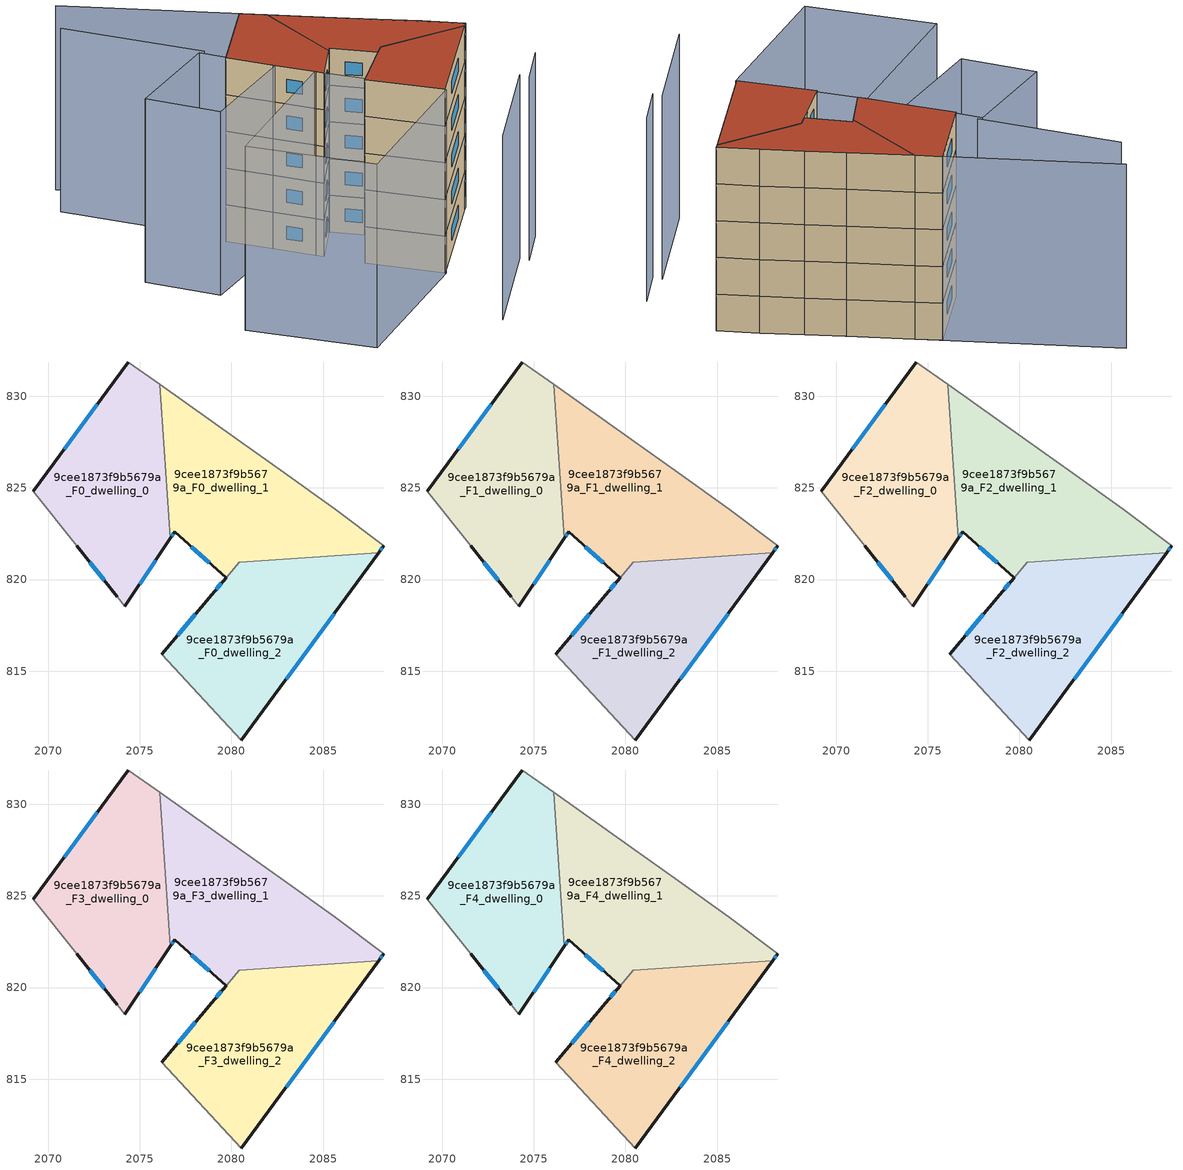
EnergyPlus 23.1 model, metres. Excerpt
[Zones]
9cee1873f9b5679a_F0_dwelling_0
 floor ground (EU_floor_Construction): 2076.08,830.64 2076.67,822.25 2074.19,818.55 2073.79,819.06 2071.56,821.85 2069.19,824.81 2074.36,831.86 z0
 wall outside (EU_wall_Construction): 2074.19,818.55 2076.67,822.25 / 2071.56,821.85 2073.79,819.06 / 2074.36,831.86 2069.19,824.81 z0:3
 wall adiabatic (EU_wall_Construction): 2073.79,819.06 2074.19,818.55 / 2069.19,824.81 2071.56,821.85 / 2076.08,830.64 2074.36,831.86 z0:3
 wall to 9cee1873f9b5679a_F0_dwelling_1 (EU_wall_Construction): 2076.67,822.25 2076.08,830.64 z0:3
 window (EU_Window_Construction): 2075,819.76 2075.87,821.05 / 2072.29,820.94 2073.06,819.97 / 2072.68,829.57 2070.88,827.1 z0.98:2.02
9cee1873f9b5679a_F0_dwelling_1
 floor ground (EU_floor_Construction): 2082.88,825.82 2085.67,823.84 2088.3,821.85 2088.03,821.47 2080.42,820.93 2079.7,820.09 2076.9,822.6 2076.67,822.25 2076.08,830.64 2080.34,827.62 z0
 wall outside (EU_wall_Construction): 2076.67,822.25 2076.91,822.6 2079.7,820.09 / 2088.03,821.47 2088.31,821.85 z0:3
 wall adiabatic (EU_wall_Construction): 2088.31,821.85 2085.67,823.84 2082.89,825.82 2080.34,827.62 2076.08,830.64 z0:3
 wall to 9cee1873f9b5679a_F0_dwelling_2 (EU_wall_Construction): 2080.43,820.93 2088.03,821.47 / 2079.7,820.09 2080.42,820.93 z0:3
 window (EU_Window_Construction): 2076.75,822.37 2076.83,822.49 / 2088.12,821.6 2088.21,821.73 / 2077.82,821.79 2078.79,820.91 z0.98:2.02
9cee1873f9b5679a_F0_dwelling_2
 floor ground (EU_floor_Construction): 2088.03,821.47 2080.54,811.25 2076.2,815.92 2078.92,819.16 2080.42,820.93 z0
 wall outside (EU_wall_Construction): 2080.55,811.25 2088.03,821.47 / 2079.71,820.09 2078.92,819.16 2076.2,815.92 z0:3
 wall adiabatic (EU_wall_Construction): 2076.2,815.92 2080.55,811.25 z0:3
 window (EU_Window_Construction): 2078.03,818.11 2077.09,816.98 / 2082.98,814.58 2085.59,818.15 / 2079.45,819.79 2079.17,819.46 z0.98:2.02
9cee1873f9b5679a_F1_dwelling_0
 floor to 9cee1873f9b5679a_F0_dwelling_0 (EU_floor_Construction): 2076.08,830.64 2076.67,822.25 2074.19,818.55 2073.78,819.06 2071.56,821.85 2069.19,824.81 2074.36,831.86 z3
 wall outside (EU_wall_Construction): 2074.19,818.55 2076.67,822.25 / 2071.56,821.85 2073.79,819.06 / 2074.36,831.86 2069.19,824.81 z3:6
 wall adiabatic (EU_wall_Construction): 2073.79,819.06 2074.19,818.55 / 2069.19,824.81 2071.56,821.85 / 2076.08,830.64 2074.36,831.86 z3:6
 wall to 9cee1873f9b5679a_F1_dwelling_1 (EU_wall_Construction): 2076.67,822.25 2076.08,830.64 z3:6
 window (EU_Window_Construction): 2075,819.76 2075.87,821.05 / 2072.29,820.94 2073.06,819.97 / 2072.68,829.57 2070.88,827.1 z3.98:5.02
9cee1873f9b5679a_F1_dwelling_1
 floor to 9cee1873f9b5679a_F0_dwelling_1 (EU_floor_Construction): 2082.88,825.82 2085.67,823.84 2088.3,821.85 2088.03,821.47 2080.42,820.93 2079.7,820.09 2076.9,822.6 2076.67,822.25 2076.08,830.64 2080.34,827.62 z3
 wall outside (EU_wall_Construction): 2076.67,822.25 2076.91,822.6 2079.7,820.09 / 2088.03,821.47 2088.31,821.85 z3:6
 wall adiabatic (EU_wall_Construction): 2088.31,821.85 2085.67,823.84 2082.89,825.82 2080.34,827.62 2076.08,830.64 z3:6
 wall to 9cee1873f9b5679a_F1_dwelling_2 (EU_wall_Construction): 2080.43,820.93 2088.03,821.47 / 2079.7,820.09 2080.42,820.93 z3:6
 window (EU_Window_Construction): 2076.75,822.37 2076.83,822.49 / 2088.12,821.6 2088.21,821.73 / 2077.82,821.79 2078.79,820.91 z3.98:5.02
9cee1873f9b5679a_F1_dwelling_2
 floor to 9cee1873f9b5679a_F0_dwelling_2 (EU_floor_Construction): 2088.03,821.47 2080.54,811.25 2076.2,815.92 2078.92,819.16 2080.42,820.93 z3
 wall outside (EU_wall_Construction): 2080.55,811.25 2088.03,821.47 / 2079.71,820.09 2078.92,819.16 2076.2,815.92 z3:6
 wall adiabatic (EU_wall_Construction): 2076.2,815.92 2080.55,811.25 z3:6
 window (EU_Window_Construction): 2078.03,818.11 2077.09,816.98 / 2082.98,814.58 2085.59,818.15 / 2079.45,819.79 2079.17,819.46 z3.98:5.02
9cee1873f9b5679a_F2_dwelling_0
 floor to 9cee1873f9b5679a_F1_dwelling_0 (EU_floor_Construction): 2076.08,830.64 2076.67,822.25 2074.19,818.55 2073.78,819.06 2071.56,821.85 2069.19,824.81 2074.36,831.86 z6
 wall outside (EU_wall_Construction): 2074.19,818.55 2076.67,822.25 / 2071.56,821.85 2073.79,819.06 / 2074.36,831.86 2069.19,824.81 z6:9
 wall adiabatic (EU_wall_Construction): 2073.79,819.06 2074.19,818.55 / 2069.19,824.81 2071.56,821.85 / 2076.08,830.64 2074.36,831.86 z6:9
 wall to 9cee1873f9b5679a_F2_dwelling_1 (EU_wall_Construction): 2076.67,822.25 2076.08,830.64 z6:9
 window (EU_Window_Construction): 2075,819.76 2075.87,821.05 / 2072.29,820.94 2073.06,819.97 / 2072.68,829.57 2070.88,827.1 z6.98:8.02
9cee1873f9b5679a_F2_dwelling_1
 floor to 9cee1873f9b5679a_F1_dwelling_1 (EU_floor_Construction): 2082.88,825.82 2085.67,823.84 2088.3,821.85 2088.03,821.47 2080.42,820.93 2079.7,820.09 2076.9,822.6 2076.67,822.25 2076.08,830.64 2080.34,827.62 z6
 wall outside (EU_wall_Construction): 2076.67,822.25 2076.91,822.6 2079.7,820.09 / 2088.03,821.47 2088.31,821.85 z6:9
 wall adiabatic (EU_wall_Construction): 2088.31,821.85 2085.67,823.84 2082.89,825.82 2080.34,827.62 2076.08,830.64 z6:9
 wall to 9cee1873f9b5679a_F2_dwelling_2 (EU_wall_Construction): 2080.43,820.93 2088.03,821.47 / 2079.7,820.09 2080.42,820.93 z6:9
 window (EU_Window_Construction): 2076.75,822.37 2076.83,822.49 / 2088.12,821.6 2088.21,821.73 / 2077.82,821.79 2078.79,820.91 z6.98:8.02
9cee1873f9b5679a_F2_dwelling_2
 floor to 9cee1873f9b5679a_F1_dwelling_2 (EU_floor_Construction): 2088.03,821.47 2080.54,811.25 2076.2,815.92 2078.92,819.16 2080.42,820.93 z6
 wall outside (EU_wall_Construction): 2080.55,811.25 2088.03,821.47 / 2079.71,820.09 2078.92,819.16 2076.2,815.92 z6:9
 wall adiabatic (EU_wall_Construction): 2076.2,815.92 2080.55,811.25 z6:9
 window (EU_Window_Construction): 2078.03,818.11 2077.09,816.98 / 2082.98,814.58 2085.59,818.15 / 2079.45,819.79 2079.17,819.46 z6.98:8.02
9cee1873f9b5679a_F3_dwelling_0
 floor to 9cee1873f9b5679a_F2_dwelling_0 (EU_floor_Construction): 2076.08,830.64 2076.67,822.25 2074.19,818.55 2073.78,819.06 2071.56,821.85 2069.19,824.81 2074.36,831.86 z9
 wall outside (EU_wall_Construction): 2074.19,818.55 2076.67,822.25 / 2071.56,821.85 2073.79,819.06 / 2074.36,831.86 2069.19,824.81 z9:12
 wall adiabatic (EU_wall_Construction): 2073.79,819.06 2074.19,818.55 / 2069.19,824.81 2071.56,821.85 / 2076.08,830.64 2074.36,831.86 z9:12
 wall to 9cee1873f9b5679a_F3_dwelling_1 (EU_wall_Construction): 2076.67,822.25 2076.08,830.64 z9:12
 window (EU_Window_Construction): 2075,819.76 2075.87,821.05 / 2072.29,820.94 2073.06,819.97 / 2072.68,829.57 2070.88,827.1 z9.98:11.02
9cee1873f9b5679a_F3_dwelling_1
 floor to 9cee1873f9b5679a_F2_dwelling_1 (EU_floor_Construction): 2082.88,825.82 2085.67,823.84 2088.3,821.85 2088.03,821.47 2080.42,820.93 2079.7,820.09 2076.9,822.6 2076.67,822.25 2076.08,830.64 2080.34,827.62 z9
 wall outside (EU_wall_Construction): 2076.67,822.25 2076.91,822.6 2079.7,820.09 / 2088.03,821.47 2088.31,821.85 z9:12
 wall adiabatic (EU_wall_Construction): 2088.31,821.85 2085.67,823.84 2082.89,825.82 2080.34,827.62 2076.08,830.64 z9:12
 wall to 9cee1873f9b5679a_F3_dwelling_2 (EU_wall_Construction): 2080.43,820.93 2088.03,821.47 / 2079.7,820.09 2080.42,820.93 z9:12
 window (EU_Window_Construction): 2076.75,822.37 2076.83,822.49 / 2088.12,821.6 2088.21,821.73 / 2077.82,821.79 2078.79,820.91 z9.98:11.02
9cee1873f9b5679a_F3_dwelling_2
 floor to 9cee1873f9b5679a_F2_dwelling_2 (EU_floor_Construction): 2088.03,821.47 2080.54,811.25 2076.2,815.92 2078.92,819.16 2080.42,820.93 z9
 wall outside (EU_wall_Construction): 2080.55,811.25 2088.03,821.47 / 2079.71,820.09 2078.92,819.16 2076.2,815.92 z9:12
 wall adiabatic (EU_wall_Construction): 2076.2,815.92 2080.55,811.25 z9:12
 window (EU_Window_Construction): 2078.03,818.11 2077.09,816.98 / 2082.98,814.58 2085.59,818.15 / 2079.45,819.79 2079.17,819.46 z9.98:11.02
9cee1873f9b5679a_F4_dwelling_0
 floor to 9cee1873f9b5679a_F3_dwelling_0 (EU_floor_Construction): 2076.08,830.64 2076.67,822.25 2074.19,818.55 2073.78,819.06 2071.56,821.85 2069.19,824.81 2074.36,831.86 z12
 wall outside (EU_wall_Construction): 2074.19,818.55 2076.67,822.25 / 2071.56,821.85 2073.79,819.06 / 2074.36,831.86 2069.19,824.81 z12:15
 wall adiabatic (EU_wall_Construction): 2073.79,819.06 2074.19,818.55 / 2069.19,824.81 2071.56,821.85 / 2076.08,830.64 2074.36,831.86 z12:15
 wall to 9cee1873f9b5679a_F4_dwelling_1 (EU_wall_Construction): 2076.67,822.25 2076.08,830.64 z12:15
 window (EU_Window_Construction): 2075,819.76 2075.87,821.05 / 2072.29,820.94 2073.06,819.97 / 2072.68,829.57 2070.88,827.1 z12.98:14.02
 roof outside (EU_roof_Construction): 2074.19,818.55 2076.67,822.25 2076.08,830.64 2074.36,831.86 2069.19,824.81 2071.56,821.85 2073.79,819.06 z15
9cee1873f9b5679a_F4_dwelling_1
 floor to 9cee1873f9b5679a_F3_dwelling_1 (EU_floor_Construction): 2082.88,825.82 2085.67,823.84 2088.3,821.85 2088.03,821.47 2080.42,820.93 2079.7,820.09 2076.9,822.6 2076.67,822.25 2076.08,830.64 2080.34,827.62 z12
 wall outside (EU_wall_Construction): 2076.67,822.25 2076.91,822.6 2079.7,820.09 / 2088.03,821.47 2088.31,821.85 z12:15
 wall adiabatic (EU_wall_Construction): 2088.31,821.85 2085.67,823.84 2082.89,825.82 2080.34,827.62 2076.08,830.64 z12:15
 wall to 9cee1873f9b5679a_F4_dwelling_2 (EU_wall_Construction): 2080.43,820.93 2088.03,821.47 / 2079.7,820.09 2080.42,820.93 z12:15
 window (EU_Window_Construction): 2076.75,822.37 2076.83,822.49 / 2088.12,821.6 2088.21,821.73 / 2077.82,821.79 2078.79,820.91 z12.98:14.02
 roof outside (EU_roof_Construction): 2088.03,821.47 2088.3,821.85 2085.67,823.84 2082.88,825.82 2080.34,827.62 2076.08,830.64 2076.67,822.25 2076.9,822.6 2079.7,820.09 2080.42,820.93 z15
9cee1873f9b5679a_F4_dwelling_2
 floor to 9cee1873f9b5679a_F3_dwelling_2 (EU_floor_Construction): 2088.03,821.47 2080.54,811.25 2076.2,815.92 2078.92,819.16 2080.42,820.93 z12
 wall outside (EU_wall_Construction): 2080.55,811.25 2088.03,821.47 / 2079.71,820.09 2078.92,819.16 2076.2,815.92 z12:15
 wall adiabatic (EU_wall_Construction): 2076.2,815.92 2080.55,811.25 z12:15
 window (EU_Window_Construction): 2078.03,818.11 2077.09,816.98 / 2082.98,814.58 2085.59,818.15 / 2079.45,819.79 2079.17,819.46 z12.98:14.02
 roof outside (EU_roof_Construction): 2080.54,811.25 2088.03,821.47 2080.42,820.93 2078.92,819.16 2076.2,815.92 z15
shading: 2079.78,801.16 2086.89,811.03 / 2087.28,810.33 2090.04,814.22 / 2061.27,836.08 2068.42,826.73 / 2088.27,821.79 2063.07,840.05 / 2073.7,819.16 2080.6,811.19 / 2080.6,811.19 2068.78,800.97 / 2068.78,800.97 2061.89,808.94 / 2061.89,808.94 2073.7,819.16 / 2063.64,815.78 2059.94,820.83 / 2059.94,820.83 2068,826.73 / 2068,826.73 2071.69,821.68 / 2071.69,821.68 2063.64,815.78 z0:15
[Building]
EU S2 Campaign: North Axis=0; Terrain=City; Solar Distribution=FullExterior
[Site:Location]
Bologna: Latitude=44.5; Longitude=11.25; Time Zone=1; Elevation=37
[SizingPeriod:WeatherFileDays]
AnnualSizingPeriod: Begin Month=1; Begin Day of Month=1; End Month=12; End Day of Month=31; Day of Week for Start Day=Monday; Use Weather File Daylight Saving Period=No; Use Weather File Rain and Snow Indicators=No
[MATERIAL]
EU_InternalMass_Material: Roughness=MediumRough; Thickness=0.1; Conductivity=1; Density=1800; Specific Heat=900; Thermal Absorptance=0.9; Solar Absorptance=0.7; Visible Absorptance=0.7
[MATERIAL:NOMASS] Roughness=MediumRough; Thermal Absorptance=0.9; Solar Absorptance=0.7; Visible Absorptance=0.7
Name | Thermal Resistance
EU_wall_NoMass | 0.905828
EU_roof_NoMass | 0.37593
EU_floor_NoMass | 0.67114
[WINDOWMATERIAL:SIMPLEGLAZINGSYSTEM]
EU_Window_SimpleGlazing: UFactor=4.52486; Solar Heat Gain Coefficient=0.85; Visible Transmittance=0.85
[CONSTRUCTION]
EU_wall_Construction: EU_wall_NoMass
EU_roof_Construction: EU_roof_NoMass
EU_floor_Construction: EU_floor_NoMass
EU_Window_Construction: EU_Window_SimpleGlazing
EU_InternalMass_Construction: EU_InternalMass_Material
[ZONE] Type=1; Multiplier=1; Ceiling Height=autocalculate; Floor Area=autocalculate; Part of Total Floor Area=Yes
Name | Volume
9cee1873f9b5679a_F0_dwelling_0; 9cee1873f9b5679a_F1_dwelling_0; 9cee1873f9b5679a_F2_dwelling_0; 9cee1873f9b5679a_F3_dwelling_0; 9cee1873f9b5679a_F4_dwelling_0 | 170.385
9cee1873f9b5679a_F0_dwelling_1; 9cee1873f9b5679a_F1_dwelling_1; 9cee1873f9b5679a_F2_dwelling_1; 9cee1873f9b5679a_F3_dwelling_1; 9cee1873f9b5679a_F4_dwelling_1 | 176.49
9cee1873f9b5679a_F0_dwelling_2; 9cee1873f9b5679a_F1_dwelling_2; 9cee1873f9b5679a_F2_dwelling_2; 9cee1873f9b5679a_F3_dwelling_2; 9cee1873f9b5679a_F4_dwelling_2 | 172.828
[INTERNALMASS] Construction=EU_InternalMass_Construction
Name | Zone or ZoneList | Surface Area
9cee1873f9b5679a_F0_dwelling_0_EU_InternalMass | 9cee1873f9b5679a_F0_dwelling_0 | 56.7949
9cee1873f9b5679a_F0_dwelling_1_EU_InternalMass | 9cee1873f9b5679a_F0_dwelling_1 | 58.8305
9cee1873f9b5679a_F0_dwelling_2_EU_InternalMass | 9cee1873f9b5679a_F0_dwelling_2 | 57.6134
9cee1873f9b5679a_F1_dwelling_0_EU_InternalMass | 9cee1873f9b5679a_F1_dwelling_0 | 56.7949
9cee1873f9b5679a_F1_dwelling_1_EU_InternalMass | 9cee1873f9b5679a_F1_dwelling_1 | 58.8305
9cee1873f9b5679a_F1_dwelling_2_EU_InternalMass | 9cee1873f9b5679a_F1_dwelling_2 | 57.6134
9cee1873f9b5679a_F2_dwelling_0_EU_InternalMass | 9cee1873f9b5679a_F2_dwelling_0 | 56.7949
9cee1873f9b5679a_F2_dwelling_1_EU_InternalMass | 9cee1873f9b5679a_F2_dwelling_1 | 58.8305
9cee1873f9b5679a_F2_dwelling_2_EU_InternalMass | 9cee1873f9b5679a_F2_dwelling_2 | 57.6134
9cee1873f9b5679a_F3_dwelling_0_EU_InternalMass | 9cee1873f9b5679a_F3_dwelling_0 | 56.7949
9cee1873f9b5679a_F3_dwelling_1_EU_InternalMass | 9cee1873f9b5679a_F3_dwelling_1 | 58.8305
9cee1873f9b5679a_F3_dwelling_2_EU_InternalMass | 9cee1873f9b5679a_F3_dwelling_2 | 57.6134
9cee1873f9b5679a_F4_dwelling_0_EU_InternalMass | 9cee1873f9b5679a_F4_dwelling_0 | 56.7949
9cee1873f9b5679a_F4_dwelling_1_EU_InternalMass | 9cee1873f9b5679a_F4_dwelling_1 | 58.8305
9cee1873f9b5679a_F4_dwelling_2_EU_InternalMass | 9cee1873f9b5679a_F4_dwelling_2 | 57.6134
[OTHEREQUIPMENT] Fuel Type=Electricity; Design Level Calculation Method=Watts/Area; Power per Zone Floor Area=1; Fraction Latent=0; Fraction Radiant=0; Fraction Lost=0; Carbon Dioxide Generation Rate=0; EndUse Subcategory=EU_Step8_InternalGains
Name | Zone or ZoneList or Space or SpaceList | Schedule
EU_Step8_InternalGain_9cee1873f9b5679a_F0_dwelling_0_f000 | 9cee1873f9b5679a_F0_dwelling_0 | EU_Step8_GainSchedule_9cee1873f9b5679a_F0_dwelling_0_f000
EU_Step8_InternalGain_9cee1873f9b5679a_F0_dwelling_1_f000 | 9cee1873f9b5679a_F0_dwelling_1 | EU_Step8_GainSchedule_9cee1873f9b5679a_F0_dwelling_1_f000
EU_Step8_InternalGain_9cee1873f9b5679a_F0_dwelling_2_f000 | 9cee1873f9b5679a_F0_dwelling_2 | EU_Step8_GainSchedule_9cee1873f9b5679a_F0_dwelling_2_f000
EU_Step8_InternalGain_9cee1873f9b5679a_F1_dwelling_0_f000 | 9cee1873f9b5679a_F1_dwelling_0 | EU_Step8_GainSchedule_9cee1873f9b5679a_F1_dwelling_0_f000
EU_Step8_InternalGain_9cee1873f9b5679a_F1_dwelling_1_f000 | 9cee1873f9b5679a_F1_dwelling_1 | EU_Step8_GainSchedule_9cee1873f9b5679a_F1_dwelling_1_f000
EU_Step8_InternalGain_9cee1873f9b5679a_F1_dwelling_2_f000 | 9cee1873f9b5679a_F1_dwelling_2 | EU_Step8_GainSchedule_9cee1873f9b5679a_F1_dwelling_2_f000
EU_Step8_InternalGain_9cee1873f9b5679a_F2_dwelling_0_f000 | 9cee1873f9b5679a_F2_dwelling_0 | EU_Step8_GainSchedule_9cee1873f9b5679a_F2_dwelling_0_f000
EU_Step8_InternalGain_9cee1873f9b5679a_F2_dwelling_1_f000 | 9cee1873f9b5679a_F2_dwelling_1 | EU_Step8_GainSchedule_9cee1873f9b5679a_F2_dwelling_1_f000
EU_Step8_InternalGain_9cee1873f9b5679a_F2_dwelling_2_f000 | 9cee1873f9b5679a_F2_dwelling_2 | EU_Step8_GainSchedule_9cee1873f9b5679a_F2_dwelling_2_f000
EU_Step8_InternalGain_9cee1873f9b5679a_F3_dwelling_0_f000 | 9cee1873f9b5679a_F3_dwelling_0 | EU_Step8_GainSchedule_9cee1873f9b5679a_F3_dwelling_0_f000
EU_Step8_InternalGain_9cee1873f9b5679a_F3_dwelling_1_f000 | 9cee1873f9b5679a_F3_dwelling_1 | EU_Step8_GainSchedule_9cee1873f9b5679a_F3_dwelling_1_f000
EU_Step8_InternalGain_9cee1873f9b5679a_F3_dwelling_2_f000 | 9cee1873f9b5679a_F3_dwelling_2 | EU_Step8_GainSchedule_9cee1873f9b5679a_F3_dwelling_2_f000
EU_Step8_InternalGain_9cee1873f9b5679a_F4_dwelling_0_f000 | 9cee1873f9b5679a_F4_dwelling_0 | EU_Step8_GainSchedule_9cee1873f9b5679a_F4_dwelling_0_f000
EU_Step8_InternalGain_9cee1873f9b5679a_F4_dwelling_1_f000 | 9cee1873f9b5679a_F4_dwelling_1 | EU_Step8_GainSchedule_9cee1873f9b5679a_F4_dwelling_1_f000
EU_Step8_InternalGain_9cee1873f9b5679a_F4_dwelling_2_f000 | 9cee1873f9b5679a_F4_dwelling_2 | EU_Step8_GainSchedule_9cee1873f9b5679a_F4_dwelling_2_f000
[ZONEVENTILATION:DESIGNFLOWRATE] Schedule=EU_AlwaysOn; Design Flow Rate Calculation Method=AirChanges/Hour; Air Changes per Hour=0.73129; Ventilation Type=Natural; Fan Pressure Rise=0; Fan Total Efficiency=1; Constant Term Coefficient=1; Temperature Term Coefficient=0; Velocity Term Coefficient=0; Velocity Squared Term Coefficient=0; Minimum Indoor Temperature=-100; Maximum Indoor Temperature=100; Delta Temperature=-100; Minimum Outdoor Temperature=-100; Maximum Outdoor Temperature=100; Maximum Wind Speed=40
Name | Zone or ZoneList or Space or SpaceList
EU_ConstantAir_9cee1873f9b5679a_F0_dwelling_0 | 9cee1873f9b5679a_F0_dwelling_0
EU_ConstantAir_9cee1873f9b5679a_F0_dwelling_1 | 9cee1873f9b5679a_F0_dwelling_1
EU_ConstantAir_9cee1873f9b5679a_F0_dwelling_2 | 9cee1873f9b5679a_F0_dwelling_2
EU_ConstantAir_9cee1873f9b5679a_F1_dwelling_0 | 9cee1873f9b5679a_F1_dwelling_0
EU_ConstantAir_9cee1873f9b5679a_F1_dwelling_1 | 9cee1873f9b5679a_F1_dwelling_1
EU_ConstantAir_9cee1873f9b5679a_F1_dwelling_2 | 9cee1873f9b5679a_F1_dwelling_2
EU_ConstantAir_9cee1873f9b5679a_F2_dwelling_0 | 9cee1873f9b5679a_F2_dwelling_0
EU_ConstantAir_9cee1873f9b5679a_F2_dwelling_1 | 9cee1873f9b5679a_F2_dwelling_1
EU_ConstantAir_9cee1873f9b5679a_F2_dwelling_2 | 9cee1873f9b5679a_F2_dwelling_2
EU_ConstantAir_9cee1873f9b5679a_F3_dwelling_0 | 9cee1873f9b5679a_F3_dwelling_0
EU_ConstantAir_9cee1873f9b5679a_F3_dwelling_1 | 9cee1873f9b5679a_F3_dwelling_1
EU_ConstantAir_9cee1873f9b5679a_F3_dwelling_2 | 9cee1873f9b5679a_F3_dwelling_2
EU_ConstantAir_9cee1873f9b5679a_F4_dwelling_0 | 9cee1873f9b5679a_F4_dwelling_0
EU_ConstantAir_9cee1873f9b5679a_F4_dwelling_1 | 9cee1873f9b5679a_F4_dwelling_1
EU_ConstantAir_9cee1873f9b5679a_F4_dwelling_2 | 9cee1873f9b5679a_F4_dwelling_2
[HVACTEMPLATE:THERMOSTAT] Constant Heating Setpoint=20; Constant Cooling Setpoint=50
EU_HeatOnly_9cee1873f9b5679a_F0_dwelling_0; EU_HeatOnly_9cee1873f9b5679a_F0_dwelling_1; EU_HeatOnly_9cee1873f9b5679a_F0_dwelling_2; EU_HeatOnly_9cee1873f9b5679a_F1_dwelling_0; EU_HeatOnly_9cee1873f9b5679a_F1_dwelling_1; EU_HeatOnly_9cee1873f9b5679a_F1_dwelling_2; EU_HeatOnly_9cee1873f9b5679a_F2_dwelling_0; EU_HeatOnly_9cee1873f9b5679a_F2_dwelling_1; EU_HeatOnly_9cee1873f9b5679a_F2_dwelling_2; EU_HeatOnly_9cee1873f9b5679a_F3_dwelling_0; EU_HeatOnly_9cee1873f9b5679a_F3_dwelling_1; EU_HeatOnly_9cee1873f9b5679a_F3_dwelling_2; EU_HeatOnly_9cee1873f9b5679a_F4_dwelling_0; EU_HeatOnly_9cee1873f9b5679a_F4_dwelling_1; EU_HeatOnly_9cee1873f9b5679a_F4_dwelling_2
[HVACTEMPLATE:ZONE:IDEALLOADSAIRSYSTEM] System Availability Schedule=EU_AlwaysOn; Maximum Heating Supply Air Temperature=50; Minimum Cooling Supply Air Temperature=13; Maximum Heating Supply Air Humidity Ratio=0.0156; Minimum Cooling Supply Air Humidity Ratio=0.0077; Heating Limit=NoLimit; Cooling Limit=NoLimit; Heating Availability Schedule=EU_AlwaysOn; Cooling Availability Schedule=EU_CoolingOff; Dehumidification Control Type=ConstantSensibleHeatRatio; Cooling Sensible Heat Ratio=0.7; Dehumidification Setpoint=60; Humidification Control Type=None; Humidification Setpoint=30; Outdoor Air Method=None; Outdoor Air Flow Rate per Person=0.00944; Outdoor Air Flow Rate per Zone Floor Area=0; Outdoor Air Flow Rate per Zone=0; Demand Controlled Ventilation Type=None; Outdoor Air Economizer Type=NoEconomizer; Heat Recovery Type=None; Sensible Heat Recovery Effectiveness=0.7; Latent Heat Recovery Effectiveness=0.65
Name | Template Thermostat
9cee1873f9b5679a_F0_dwelling_0 | EU_HeatOnly_9cee1873f9b5679a_F0_dwelling_0
9cee1873f9b5679a_F0_dwelling_1 | EU_HeatOnly_9cee1873f9b5679a_F0_dwelling_1
9cee1873f9b5679a_F0_dwelling_2 | EU_HeatOnly_9cee1873f9b5679a_F0_dwelling_2
9cee1873f9b5679a_F1_dwelling_0 | EU_HeatOnly_9cee1873f9b5679a_F1_dwelling_0
9cee1873f9b5679a_F1_dwelling_1 | EU_HeatOnly_9cee1873f9b5679a_F1_dwelling_1
9cee1873f9b5679a_F1_dwelling_2 | EU_HeatOnly_9cee1873f9b5679a_F1_dwelling_2
9cee1873f9b5679a_F2_dwelling_0 | EU_HeatOnly_9cee1873f9b5679a_F2_dwelling_0
9cee1873f9b5679a_F2_dwelling_1 | EU_HeatOnly_9cee1873f9b5679a_F2_dwelling_1
9cee1873f9b5679a_F2_dwelling_2 | EU_HeatOnly_9cee1873f9b5679a_F2_dwelling_2
9cee1873f9b5679a_F3_dwelling_0 | EU_HeatOnly_9cee1873f9b5679a_F3_dwelling_0
9cee1873f9b5679a_F3_dwelling_1 | EU_HeatOnly_9cee1873f9b5679a_F3_dwelling_1
9cee1873f9b5679a_F3_dwelling_2 | EU_HeatOnly_9cee1873f9b5679a_F3_dwelling_2
9cee1873f9b5679a_F4_dwelling_0 | EU_HeatOnly_9cee1873f9b5679a_F4_dwelling_0
9cee1873f9b5679a_F4_dwelling_1 | EU_HeatOnly_9cee1873f9b5679a_F4_dwelling_1
9cee1873f9b5679a_F4_dwelling_2 | EU_HeatOnly_9cee1873f9b5679a_F4_dwelling_2
[SIZING:ZONE] Zone Cooling Design Supply Air Temperature Input Method=SupplyAirTemperature; Zone Cooling Design Supply Air Temperature=13; Zone Heating Design Supply Air Temperature Input Method=SupplyAirTemperature; Zone Heating Design Supply Air Temperature=50; Zone Cooling Design Supply Air Humidity Ratio=0.008; Zone Heating Design Supply Air Humidity Ratio=0.008; Cooling Design Air Flow Method=DesignDay; Cooling Design Air Flow Rate=0; Cooling Minimum Air Flow per Zone Floor Area=0.000762; Cooling Minimum Air Flow=0; Cooling Minimum Air Flow Fraction=0.2; Heating Design Air Flow Method=DesignDay; Heating Design Air Flow Rate=0; Heating Maximum Air Flow per Zone Floor Area=0.002032; Heating Maximum Air Flow=0.141576; Heating Maximum Air Flow Fraction=0.3; Account for Dedicated Outdoor Air System=No; Dedicated Outdoor Air System Control Strategy=NeutralSupplyAir; Dedicated Outdoor Air Low Setpoint Temperature for Design=autosize; Dedicated Outdoor Air High Setpoint Temperature for Design=autosize; Zone Load Sizing Method=Sensible Load Only No Latent Load; Zone Latent Cooling Design Supply Air Humidity Ratio Input Method=HumidityRatioDifference; Zone Cooling Design Supply Air Humidity Ratio Difference=0.005; Zone Latent Heating Design Supply Air Humidity Ratio Input Method=HumidityRatioDifference; Zone Humidification Design Supply Air Humidity Ratio Difference=0.005
9cee1873f9b5679a_F0_dwelling_0; 9cee1873f9b5679a_F0_dwelling_1; 9cee1873f9b5679a_F0_dwelling_2; 9cee1873f9b5679a_F1_dwelling_0; 9cee1873f9b5679a_F1_dwelling_1; 9cee1873f9b5679a_F1_dwelling_2; 9cee1873f9b5679a_F2_dwelling_0; 9cee1873f9b5679a_F2_dwelling_1; 9cee1873f9b5679a_F2_dwelling_2; 9cee1873f9b5679a_F3_dwelling_0; 9cee1873f9b5679a_F3_dwelling_1; 9cee1873f9b5679a_F3_dwelling_2; 9cee1873f9b5679a_F4_dwelling_0; 9cee1873f9b5679a_F4_dwelling_1; 9cee1873f9b5679a_F4_dwelling_2
[SCHEDULE:CONSTANT]
Name | Hourly Value
EU_AlwaysOn | 1
EU_CoolingOff | 0
[SCHEDULE:FILE] Column Number=1; Rows to Skip at Top=0; Number of Hours of Data=8760; Column Separator=Comma; Interpolate to Timestep=No; Minutes per Item=60; Adjust Schedule for Daylight Savings=Yes
Name | File
EU_Step8_GainSchedule_9cee1873f9b5679a_F0_dwelling_0_f000 | ../../schedules/9cee1873f9b5679a/9cee1873f9b5679a_F0_dwelling_0_f000_gain.csv
EU_Step8_GainSchedule_9cee1873f9b5679a_F0_dwelling_1_f000 | ../../schedules/9cee1873f9b5679a/9cee1873f9b5679a_F0_dwelling_1_f000_gain.csv
EU_Step8_GainSchedule_9cee1873f9b5679a_F0_dwelling_2_f000 | ../../schedules/9cee1873f9b5679a/9cee1873f9b5679a_F0_dwelling_2_f000_gain.csv
EU_Step8_GainSchedule_9cee1873f9b5679a_F1_dwelling_0_f000 | ../../schedules/9cee1873f9b5679a/9cee1873f9b5679a_F1_dwelling_0_f000_gain.csv
EU_Step8_GainSchedule_9cee1873f9b5679a_F1_dwelling_1_f000 | ../../schedules/9cee1873f9b5679a/9cee1873f9b5679a_F1_dwelling_1_f000_gain.csv
EU_Step8_GainSchedule_9cee1873f9b5679a_F1_dwelling_2_f000 | ../../schedules/9cee1873f9b5679a/9cee1873f9b5679a_F1_dwelling_2_f000_gain.csv
EU_Step8_GainSchedule_9cee1873f9b5679a_F2_dwelling_0_f000 | ../../schedules/9cee1873f9b5679a/9cee1873f9b5679a_F2_dwelling_0_f000_gain.csv
EU_Step8_GainSchedule_9cee1873f9b5679a_F2_dwelling_1_f000 | ../../schedules/9cee1873f9b5679a/9cee1873f9b5679a_F2_dwelling_1_f000_gain.csv
EU_Step8_GainSchedule_9cee1873f9b5679a_F2_dwelling_2_f000 | ../../schedules/9cee1873f9b5679a/9cee1873f9b5679a_F2_dwelling_2_f000_gain.csv
EU_Step8_GainSchedule_9cee1873f9b5679a_F3_dwelling_0_f000 | ../../schedules/9cee1873f9b5679a/9cee1873f9b5679a_F3_dwelling_0_f000_gain.csv
EU_Step8_GainSchedule_9cee1873f9b5679a_F3_dwelling_1_f000 | ../../schedules/9cee1873f9b5679a/9cee1873f9b5679a_F3_dwelling_1_f000_gain.csv
EU_Step8_GainSchedule_9cee1873f9b5679a_F3_dwelling_2_f000 | ../../schedules/9cee1873f9b5679a/9cee1873f9b5679a_F3_dwelling_2_f000_gain.csv
EU_Step8_GainSchedule_9cee1873f9b5679a_F4_dwelling_0_f000 | ../../schedules/9cee1873f9b5679a/9cee1873f9b5679a_F4_dwelling_0_f000_gain.csv
EU_Step8_GainSchedule_9cee1873f9b5679a_F4_dwelling_1_f000 | ../../schedules/9cee1873f9b5679a/9cee1873f9b5679a_F4_dwelling_1_f000_gain.csv
EU_Step8_GainSchedule_9cee1873f9b5679a_F4_dwelling_2_f000 | ../../schedules/9cee1873f9b5679a/9cee1873f9b5679a_F4_dwelling_2_f000_gain.csv
